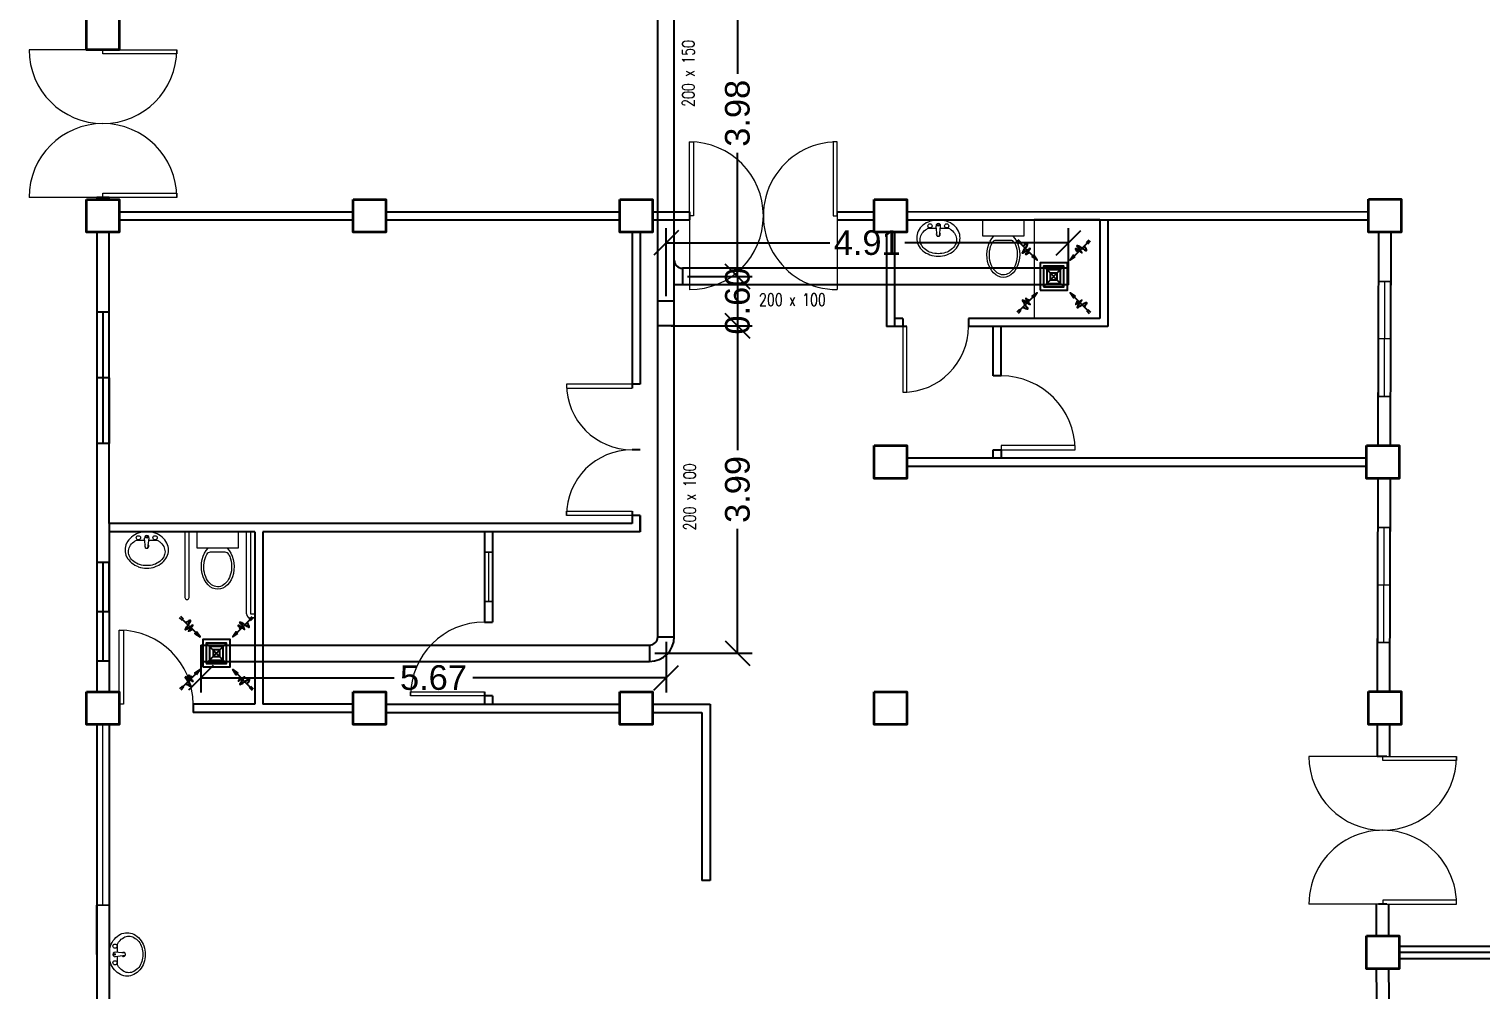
# Model space of a CAD drawing. Header units: millimetres. Extents: x 3 to 434, y 1 to 233.
# Drawn here: x 141.57 to 159.27, y 103.09 to 114.8 of the extents above; entities that cross this region are included whole.
import ezdxf

# ---------------------------------------------------------------- set-up
doc = ezdxf.new("R2010")
doc.units = ezdxf.units.MM
doc.header["$MEASUREMENT"] = 0
for name, color, linetype in [('AIR', 7, 'Continuous'), ('AIR-00', 8, 'Continuous'), ('AIR-03', 30, 'Continuous'), ('dimen', 7, 'Continuous'), ('ducting label', 7, 'Continuous'), ('exhaust', 1, 'Continuous')]:
    doc.layers.add(name, color=color, linetype=linetype)
doc.styles.add('Arch-Dim', font='simplex.shx', dxfattribs={"width": 0.75})
doc.styles.get("Standard").update_dxf_attribs({"font": 'arial.ttf'})
doc.dimstyles.new('Copy of dimension', dxfattribs={"dimtxt": 0.3, "dimasz": 0.3, "dimexe": 0.18, "dimexo": 0.0625, "dimgap": 0.09, "dimtad": 0, "dimzin": 0, "dimdsep": 46, "dimtxsty": 'Standard', "dimblk": 'OBLIQUE', "dimcen": 0.09, "dimclrd": 256, "dimclre": 256, "dimclrt": 256, "dimadec": 0, "dimazin": 0, "dimtfac": 1, "dimtofl": 0, "dimtmove": 0, "dimatfit": 3, "dimldrblk": 'OBLIQUE', "dimfxl": 1, "dimtolj": 1, "dimtzin": 0, "dimarcsym": 0})

# ---------------------------------------------------------------- blocks, each defined once
blk = doc.blocks.new('GRILL-C-IN')
at = {"layer": 'AIR-00', "ltscale": 3}
for p, q in [((-0.623, 0.601), (-0.674, 0.651)), ((-0.601, 0.623), (-0.651, 0.674)), ((-0.637, 0.637), (-0.3, 0.3)), ((0.637, 0.637), (0.3, 0.3)), ((0.601, 0.623), (0.651, 0.674)), ((0.623, 0.601), (0.674, 0.651)), ((-0.637, -0.637), (-0.3, -0.3)), ((0.637, -0.637), (0.3, -0.3)), ((-0.623, -0.601), (-0.674, -0.651)), ((-0.601, -0.623), (-0.651, -0.674)), ((0.601, -0.623), (0.651, -0.674)), ((0.623, -0.601), (0.674, -0.651))]:
    blk.add_line(p, q, dxfattribs=at)
at = {"layer": 'AIR-00', "color": 50}
for p, q in [((-0.188, 0.187), (0.187, -0.188)), ((0.187, 0.187), (-0.188, -0.188))]:
    blk.add_line(p, q, dxfattribs=at)
at = {"layer": 'AIR-00', "ltscale": 3}
for points in [[(-0.362, 0.393), (-0.393, 0.362), (-0.3, 0.3)], [(0.393, 0.362), (0.362, 0.393), (0.3, 0.3)], [(-0.362, -0.393), (-0.393, -0.362), (-0.3, -0.3)], [(0.393, -0.362), (0.362, -0.393), (0.3, -0.3)]]:
    blk.add_lwpolyline(points, close=True, dxfattribs=at)
at = {"layer": 'AIR-00', "color": 50}
for points in [[(-0.188, -0.188), (0.187, -0.188), (0.187, 0.187), (-0.188, 0.187)], [(-0.125, -0.125), (0.125, -0.125), (0.125, 0.125), (-0.125, 0.125)], [(-0.062, -0.062), (0.062, -0.062), (0.062, 0.062), (-0.062, 0.062)]]:
    blk.add_lwpolyline(points, close=True, dxfattribs=at)
at = {"layer": 'AIR-00', "ltscale": 3}
for points in [[(-0.441, 0.441), (-0.512, 0.404), (-0.432, 0.514), (-0.568, 0.43), (-0.477, 0.6), (-0.561, 0.561)], [(0.441, 0.441), (0.404, 0.512), (0.514, 0.432), (0.43, 0.568), (0.6, 0.477), (0.561, 0.561)], [(-0.441, -0.441), (-0.512, -0.404), (-0.432, -0.514), (-0.568, -0.43), (-0.477, -0.6), (-0.561, -0.561)], [(0.441, -0.441), (0.404, -0.512), (0.514, -0.432), (0.43, -0.568), (0.6, -0.477), (0.561, -0.561)]]:
    blk.add_spline(points, degree=3, dxfattribs=at)
for points in [[(-0.3, 0.3), (-0.362, 0.393), (-0.393, 0.362)], [(0.3, 0.3), (0.393, 0.362), (0.362, 0.393)], [(-0.3, -0.3), (-0.362, -0.393), (-0.393, -0.362)], [(0.3, -0.3), (0.393, -0.362), (0.362, -0.393)]]:
    blk.add_solid(points, dxfattribs=at)
at = {"layer": 'AIR-03', "color": 6}
blk.add_lwpolyline([(-0.25, -0.25), (0.25, -0.25), (0.25, 0.25), (-0.25, 0.25)], close=True, dxfattribs=at)
blk = doc.blocks.new('_Oblique')
at = {"color": 0, "linetype": 'ByBlock', "lineweight": -2}
blk.add_line((-0.5, -0.5), (0.5, 0.5), dxfattribs=at)
blk = doc.blocks.new('*D17')
at = {"layer": 'Defpoints', "color": 0, "transparency": 16777216}
for p in [(149.335, 115.761), (149.535, 111.782), (150.206, 111.782)]:
    blk.add_point(p, dxfattribs=at)
at = {"layer": 'dimen', "lineweight": -2, "transparency": 16777216}
for p, q in [((149.397, 115.761), (150.386, 115.761)), ((150.206, 115.761), (150.206, 114.251)), ((150.206, 111.782), (150.206, 113.291)), ((149.597, 111.782), (150.386, 111.782))]:
    blk.add_line(p, q, dxfattribs=at)
at = {"layer": 'dimen', "lineweight": -2, "transparency": 16777216, "xscale": 0.3, "yscale": 0.3, "zscale": 0.3}
for p, rotation in [((150.206, 115.761), 90), ((150.206, 111.782), 270)]:
    blk.add_blockref('_Oblique', p, dxfattribs=dict(at, rotation=rotation))
at = {"layer": 'dimen', "transparency": 16777216, "insert": (150.206, 113.771), "char_height": 0.3, "attachment_point": 5, "rotation": 90}
blk.add_mtext('\\A1;3.98', dxfattribs=at)
blk = doc.blocks.new('*D18')
at = {"layer": 'Defpoints', "color": 0, "transparency": 16777216}
for p in [(149.535, 111.782), (149.335, 111.182), (150.206, 111.182)]:
    blk.add_point(p, dxfattribs=at)
at = {"layer": 'dimen', "lineweight": -2, "transparency": 16777216}
for p, q in [((149.597, 111.782), (150.386, 111.782)), ((150.206, 111.782), (150.206, 111.182)), ((149.397, 111.182), (150.386, 111.182))]:
    blk.add_line(p, q, dxfattribs=at)
at = {"layer": 'dimen', "lineweight": -2, "transparency": 16777216, "xscale": 0.3, "yscale": 0.3, "zscale": 0.3}
for p, rotation in [((150.206, 111.782), 90), ((150.206, 111.182), 270)]:
    blk.add_blockref('_Oblique', p, dxfattribs=dict(at, rotation=rotation))
at = {"layer": 'dimen', "transparency": 16777216, "insert": (150.206, 111.482), "char_height": 0.3, "attachment_point": 5, "rotation": 90}
blk.add_mtext('\\A1;0.60', dxfattribs=at)
blk = doc.blocks.new('*D19')
at = {"layer": 'Defpoints', "color": 0, "transparency": 16777216}
for p in [(149.335, 111.182), (149.135, 107.191), (150.206, 107.191)]:
    blk.add_point(p, dxfattribs=at)
at = {"layer": 'dimen', "lineweight": -2, "transparency": 16777216}
for p, q in [((149.397, 111.182), (150.386, 111.182)), ((150.206, 111.182), (150.206, 109.666)), ((150.206, 107.191), (150.206, 108.707)), ((149.197, 107.191), (150.386, 107.191))]:
    blk.add_line(p, q, dxfattribs=at)
at = {"layer": 'dimen', "lineweight": -2, "transparency": 16777216, "xscale": 0.3, "yscale": 0.3, "zscale": 0.3}
for p, rotation in [((150.206, 111.182), 90), ((150.206, 107.191), 270)]:
    blk.add_blockref('_Oblique', p, dxfattribs=dict(at, rotation=rotation))
at = {"layer": 'dimen', "transparency": 16777216, "insert": (150.206, 109.187), "char_height": 0.3, "attachment_point": 5, "rotation": 90}
blk.add_mtext('\\A1;3.99', dxfattribs=at)
blk = doc.blocks.new('*D20')
at = {"layer": 'Defpoints', "color": 0, "transparency": 16777216}
for p in [(149.335, 107.391), (143.665, 107.191), (143.665, 106.893)]:
    blk.add_point(p, dxfattribs=at)
at = {"layer": 'dimen', "lineweight": -2, "transparency": 16777216}
for p, q in [((149.335, 107.329), (149.335, 106.713)), ((143.665, 107.129), (143.665, 106.713)), ((143.665, 106.893), (146.02, 106.893)), ((149.335, 106.893), (146.98, 106.893))]:
    blk.add_line(p, q, dxfattribs=at)
at = {"layer": 'dimen', "lineweight": -2, "transparency": 16777216, "xscale": 0.3, "yscale": 0.3, "zscale": 0.3, "rotation": 180}
blk.add_blockref('_Oblique', (143.665, 106.893), dxfattribs=at)
at = {"layer": 'dimen', "lineweight": -2, "transparency": 16777216, "xscale": 0.3, "yscale": 0.3, "zscale": 0.3}
blk.add_blockref('_Oblique', (149.335, 106.893), dxfattribs=at)
at = {"layer": 'dimen', "transparency": 16777216, "insert": (146.5, 106.893), "char_height": 0.3, "attachment_point": 5}
blk.add_mtext('\\A1;5.67', dxfattribs=at)
blk = doc.blocks.new('*D21')
at = {"layer": 'Defpoints', "color": 0, "transparency": 16777216}
for p in [(154.24, 112.193), (154.24, 111.782), (149.335, 111.482)]:
    blk.add_point(p, dxfattribs=at)
at = {"layer": 'dimen', "lineweight": -2, "transparency": 16777216}
for p, q in [((149.335, 111.544), (149.335, 112.373)), ((154.24, 111.844), (154.24, 112.373)), ((149.335, 112.193), (151.331, 112.193)), ((154.24, 112.193), (152.244, 112.193))]:
    blk.add_line(p, q, dxfattribs=at)
at = {"layer": 'dimen', "lineweight": -2, "transparency": 16777216, "xscale": 0.3, "yscale": 0.3, "zscale": 0.3, "rotation": 180}
blk.add_blockref('_Oblique', (149.335, 112.193), dxfattribs=at)
at = {"layer": 'dimen', "lineweight": -2, "transparency": 16777216, "xscale": 0.3, "yscale": 0.3, "zscale": 0.3}
blk.add_blockref('_Oblique', (154.24, 112.193), dxfattribs=at)
at = {"layer": 'dimen', "transparency": 16777216, "insert": (151.787, 112.193), "char_height": 0.3, "attachment_point": 5}
blk.add_mtext('\\A1;4.91', dxfattribs=at)

msp = doc.modelspace()

# ---------------------------------------------------------------- linework, layer by layer
at = {"color": 8, "lineweight": 13}
for p, q in [((142.471, 114.546), (141.571, 114.546)), ((142.471, 114.546), (143.371, 114.546)), ((142.471, 114.496), (142.471, 114.546)), ((143.371, 114.546), (143.371, 114.496)), ((143.371, 114.496), (142.471, 114.496)), ((149.621, 112.522), (149.621, 113.422)), ((149.621, 113.422), (149.671, 113.422)), ((149.671, 113.422), (149.671, 112.522)), ((151.421, 113.422), (151.371, 113.422)), ((151.371, 113.422), (151.371, 112.522)), ((151.421, 112.522), (151.421, 113.422)), ((142.471, 112.746), (141.571, 112.746)), ((142.471, 112.796), (143.371, 112.796)), ((142.471, 112.746), (142.471, 112.796)), ((143.371, 112.746), (142.471, 112.746)), ((143.371, 112.796), (143.371, 112.746)), ((149.671, 112.572), (149.671, 112.572)), ((150.521, 112.572), (150.521, 112.572)), ((150.521, 112.572), (150.521, 112.572)), ((151.421, 112.572), (151.421, 112.472)), ((149.671, 112.522), (149.621, 112.522)), ((149.621, 112.472), (149.621, 111.621)), ((150.515, 112.472), (150.526, 112.472)), ((151.371, 112.522), (151.421, 112.522)), ((151.421, 112.472), (151.421, 111.622)), ((152.221, 111.172), (152.221, 110.372)), ((152.271, 111.172), (152.221, 111.172)), ((152.271, 110.372), (152.271, 111.172)), ((148.921, 110.471), (148.121, 110.471)), ((148.121, 110.471), (148.121, 110.421)), ((148.921, 110.421), (148.921, 110.471)), ((148.121, 110.421), (148.921, 110.421)), ((152.221, 110.372), (152.271, 110.372)), ((154.321, 109.721), (153.421, 109.721)), ((153.421, 109.721), (153.421, 109.671)), ((153.421, 109.671), (154.321, 109.671)), ((154.321, 109.671), (154.321, 109.721)), ((148.121, 108.871), (148.121, 108.921)), ((148.121, 108.921), (148.921, 108.921)), ((148.921, 108.871), (148.121, 108.871)), ((148.921, 108.921), (148.921, 108.871)), ((142.671, 106.571), (142.671, 107.471)), ((142.671, 107.471), (142.721, 107.471)), ((142.721, 107.471), (142.721, 106.571)), ((146.221, 106.671), (146.221, 106.721)), ((146.221, 106.721), (147.121, 106.721)), ((147.121, 106.721), (147.121, 106.671)), ((142.721, 106.571), (142.671, 106.571)), ((147.121, 106.671), (146.221, 106.671)), ((158.003, 105.934), (157.171, 105.934)), ((158.071, 105.934), (158.971, 105.934)), ((158.071, 105.884), (158.071, 105.934)), ((158.971, 105.884), (158.071, 105.884)), ((158.971, 105.934), (158.971, 105.884)), ((158.021, 104.134), (157.171, 104.134)), ((158.971, 104.184), (158.071, 104.184)), ((158.071, 104.184), (158.071, 104.134)), ((158.071, 104.134), (158.971, 104.134)), ((158.971, 104.134), (158.971, 104.184))]:
    msp.add_line(p, q, dxfattribs=at)
at = {"color": 8, "lineweight": 25}
for p, q in [((142.546, 114.546), (142.396, 114.546)), ((142.546, 112.746), (142.396, 112.746)), ((142.396, 112.746), (142.396, 112.721)), ((142.546, 112.721), (142.546, 112.746)), ((142.671, 112.571), (145.521, 112.571)), ((145.921, 112.571), (148.771, 112.571)), ((149.171, 112.571), (149.621, 112.572)), ((149.621, 112.572), (149.621, 112.472)), ((151.421, 112.572), (151.871, 112.572)), ((152.271, 112.572), (157.896, 112.573)), ((142.671, 112.471), (145.521, 112.471)), ((145.921, 112.471), (148.771, 112.471)), ((149.171, 112.471), (149.621, 112.472)), ((151.421, 112.472), (151.871, 112.472)), ((152.271, 112.472), (157.896, 112.473)), ((152.271, 112.472), (154.621, 112.472)), ((154.621, 112.472), (153.821, 112.472)), ((154.621, 112.472), (154.721, 112.472)), ((154.621, 112.472), (154.621, 111.272)), ((154.721, 112.472), (154.721, 111.172)), ((142.396, 112.321), (142.396, 106.721)), ((142.546, 108.771), (142.546, 112.321)), ((148.921, 112.321), (148.921, 110.421)), ((149.021, 112.321), (149.021, 110.471)), ((152.021, 112.321), (152.021, 111.172)), ((152.121, 112.321), (152.121, 111.172)), ((158.021, 112.323), (158.013, 109.721)), ((158.171, 112.322), (158.163, 109.721)), ((152.121, 111.172), (152.021, 111.172)), ((152.221, 111.272), (152.121, 111.272)), ((152.271, 111.172), (152.121, 111.172)), ((152.221, 111.272), (152.221, 111.172)), ((154.621, 111.272), (153.021, 111.272)), ((153.021, 111.272), (153.021, 111.172)), ((154.721, 111.172), (153.021, 111.172)), ((153.321, 110.571), (153.321, 111.172)), ((153.421, 110.571), (153.421, 111.172)), ((149.021, 110.471), (148.921, 110.471)), ((153.421, 110.571), (153.321, 110.571)), ((152.271, 109.571), (157.871, 109.571)), ((153.321, 109.571), (153.321, 109.671)), ((153.321, 109.671), (153.421, 109.671)), ((153.421, 109.671), (153.421, 109.571)), ((152.271, 109.471), (157.871, 109.471)), ((158.012, 109.321), (158.004, 106.723)), ((158.162, 109.321), (158.154, 106.723)), ((148.921, 108.921), (148.921, 108.771)), ((149.021, 108.871), (148.921, 108.871)), ((149.021, 108.871), (149.021, 108.671)), ((149.021, 108.671), (149.021, 108.871)), ((148.921, 108.771), (142.546, 108.771)), ((142.546, 108.771), (142.546, 108.671)), ((142.546, 108.771), (142.546, 108.671)), ((144.321, 108.671), (142.546, 108.671)), ((142.546, 108.671), (142.546, 106.721)), ((144.321, 108.671), (144.321, 106.571)), ((149.021, 108.671), (144.421, 108.671)), ((144.421, 108.671), (144.421, 106.571)), ((147.121, 108.671), (147.121, 107.571)), ((147.221, 108.671), (147.221, 107.571)), ((147.121, 107.571), (147.221, 107.571)), ((147.121, 106.721), (147.121, 106.571)), ((144.321, 106.571), (143.571, 106.571)), ((143.571, 106.571), (143.571, 106.471)), ((145.521, 106.571), (144.421, 106.571)), ((145.921, 106.571), (148.771, 106.571)), ((147.221, 106.671), (147.121, 106.671)), ((147.221, 106.671), (147.221, 106.571)), ((149.171, 106.571), (149.871, 106.571)), ((149.871, 106.571), (149.871, 106.471)), ((145.521, 106.471), (143.571, 106.471)), ((145.921, 106.471), (148.771, 106.471)), ((149.171, 106.471), (149.771, 106.471)), ((149.771, 106.471), (149.771, 104.421)), ((149.871, 106.471), (149.871, 104.421)), ((142.396, 106.321), (142.396, 100.721)), ((142.546, 106.321), (142.546, 100.721)), ((158.003, 106.323), (158.003, 105.934)), ((158.153, 106.323), (158.153, 105.934)), ((158.121, 105.934), (158.003, 105.934)), ((149.871, 104.421), (149.771, 104.421)), ((142.396, 103.521), (142.396, 104.121)), ((157.996, 103.746), (157.996, 104.134)), ((158.121, 104.134), (158.021, 104.134)), ((158.146, 103.746), (158.146, 104.134)), ((158.271, 103.621), (163.871, 103.621)), ((158.271, 103.471), (163.871, 103.471)), ((158.021, 100.722), (157.996, 103.345)), ((158.171, 100.723), (158.146, 103.346))]:
    msp.add_line(p, q, dxfattribs=at)
at = {"color": 8, "lineweight": 9}
for p, q in [((152.64, 112.274), (152.626, 112.396)), ((152.669, 112.274), (152.682, 112.396)), ((153.196, 112.472), (153.696, 112.472)), ((153.196, 112.272), (153.196, 112.472)), ((153.696, 112.472), (153.696, 112.272)), ((153.821, 112.472), (153.821, 111.272)), ((153.696, 112.272), (153.196, 112.272)), ((153.536, 112.222), (153.355, 112.222)), ((158.167, 111.721), (158.019, 111.721)), ((158.019, 111.721), (158.019, 110.321)), ((158.093, 111.721), (158.089, 110.321)), ((158.167, 111.021), (158.167, 111.721)), ((158.167, 111.021), (158.019, 111.021)), ((158.019, 110.321), (158.165, 110.321)), ((143.471, 108.671), (143.471, 107.971)), ((143.521, 107.871), (143.521, 108.671)), ((143.621, 108.671), (144.121, 108.671)), ((143.621, 108.471), (143.621, 108.671)), ((144.121, 108.671), (144.121, 108.471)), ((144.221, 107.671), (144.221, 108.671)), ((144.271, 108.671), (144.271, 107.971)), ((158.158, 108.722), (158.01, 108.722)), ((158.01, 108.722), (158.01, 107.322)), ((158.084, 108.722), (158.08, 107.321)), ((158.158, 108.022), (158.158, 108.722)), ((142.991, 108.473), (142.978, 108.595)), ((143.02, 108.473), (143.034, 108.595)), ((144.121, 108.471), (143.621, 108.471)), ((143.961, 108.421), (143.78, 108.421)), ((147.221, 108.421), (147.121, 108.421)), ((147.121, 108.421), (147.121, 107.821)), ((147.171, 108.421), (147.171, 107.821)), ((147.221, 108.121), (147.221, 108.421)), ((143.471, 107.971), (143.471, 107.871)), ((144.271, 107.971), (144.271, 107.671)), ((158.158, 108.022), (158.01, 108.022)), ((147.121, 107.821), (147.221, 107.821)), ((144.271, 107.671), (144.321, 107.671)), ((144.321, 107.621), (144.271, 107.621)), ((158.01, 107.322), (158.156, 107.321)), ((142.471, 104.121), (142.471, 106.321)), ((142.396, 104.121), (142.546, 104.121)), ((142.744, 103.535), (142.622, 103.548)), ((142.744, 103.506), (142.622, 103.493))]:
    msp.add_line(p, q, dxfattribs=at)
at = {"color": 8, "lineweight": -2}
for p, q in [((142.546, 111.346), (142.396, 111.346)), ((142.471, 111.346), (142.471, 109.746)), ((142.546, 110.546), (142.546, 111.346)), ((142.546, 110.546), (142.396, 110.546)), ((142.546, 110.546), (142.546, 109.746)), ((142.546, 109.746), (142.396, 109.746)), ((149.021, 109.671), (148.921, 109.671)), ((142.546, 108.296), (142.396, 108.296)), ((142.471, 108.296), (142.471, 107.096)), ((142.546, 107.696), (142.546, 108.296)), ((142.546, 107.696), (142.396, 107.696)), ((142.546, 107.696), (142.546, 107.096)), ((142.546, 107.096), (142.396, 107.096)), ((158.021, 105.04), (158.021, 105.028)), ((158.121, 105.034), (158.121, 105.034)), ((158.121, 105.034), (158.121, 105.034)), ((161.021, 103.546), (158.271, 103.546))]:
    msp.add_line(p, q, dxfattribs=at)
at = {"color": 8, "lineweight": 35}
for points in [[(142.271, 114.946), (142.671, 114.946), (142.671, 114.546), (142.271, 114.546)], [(142.271, 112.721), (142.671, 112.721), (142.671, 112.321), (142.271, 112.321)], [(145.521, 112.721), (145.921, 112.721), (145.921, 112.321), (145.521, 112.321)], [(148.771, 112.721), (149.171, 112.721), (149.171, 112.321), (148.771, 112.321)], [(151.871, 112.721), (152.271, 112.721), (152.271, 112.321), (151.871, 112.321)], [(157.896, 112.723), (158.296, 112.723), (158.296, 112.323), (157.896, 112.323)], [(151.871, 109.721), (152.271, 109.721), (152.271, 109.321), (151.871, 109.321)], [(157.871, 109.721), (158.271, 109.721), (158.271, 109.321), (157.871, 109.321)], [(142.271, 106.721), (142.671, 106.721), (142.671, 106.321), (142.271, 106.321)], [(145.521, 106.721), (145.921, 106.721), (145.921, 106.321), (145.521, 106.321)], [(148.771, 106.721), (149.171, 106.721), (149.171, 106.321), (148.771, 106.321)], [(151.871, 106.721), (152.271, 106.721), (152.271, 106.321), (151.871, 106.321)], [(157.896, 106.723), (158.296, 106.723), (158.296, 106.323), (157.896, 106.323)], [(157.871, 103.746), (158.271, 103.746), (158.271, 103.346), (157.871, 103.346)]]:
    msp.add_lwpolyline(points, close=True, dxfattribs=at)
at = {"color": 8, "lineweight": 9}
for points in [[(152.877, 112.23, -0.124838), (152.861, 112.167, -0.105788), (152.812, 112.11, -0.086697), (152.742, 112.073, -0.076776), (152.654, 112.06, -0.076776), (152.567, 112.073, -0.086697), (152.497, 112.11, -0.105788), (152.448, 112.167, -0.124838), (152.432, 112.23, -0.124838), (152.448, 112.292, -0.105788), (152.497, 112.35, -0.040067), (152.528, 112.37), (152.63, 112.37, -0.040067)], [(152.679, 112.37), (152.781, 112.37, -0.040067), (152.812, 112.35, -0.105788), (152.861, 112.292, -0.124838), (152.877, 112.23, -0.124838)], [(143.228, 108.429, -0.124838), (143.212, 108.366, -0.105788), (143.163, 108.308, -0.086697), (143.093, 108.272, -0.076776), (143.006, 108.259, -0.076776), (142.918, 108.272, -0.086697), (142.848, 108.308, -0.105788), (142.799, 108.366, -0.124838), (142.783, 108.429, -0.124838), (142.799, 108.491, -0.105788), (142.848, 108.549, -0.040067), (142.879, 108.569), (142.981, 108.569, -0.040067)], [(143.03, 108.569), (143.132, 108.569, -0.040067), (143.163, 108.549, -0.105788), (143.212, 108.491, -0.124838), (143.228, 108.429, -0.124838)], [(142.788, 103.743, -0.124838), (142.85, 103.727, -0.105788), (142.908, 103.678, -0.086697), (142.944, 103.608, -0.076776), (142.958, 103.521, -0.076776), (142.944, 103.433, -0.086697), (142.908, 103.363, -0.105788), (142.85, 103.314, -0.124838), (142.788, 103.298, -0.124838), (142.725, 103.314, -0.105788), (142.668, 103.363, -0.040067), (142.648, 103.394), (142.648, 103.496, -0.040067)], [(142.648, 103.545), (142.648, 103.647, -0.040067), (142.668, 103.678, -0.105788), (142.725, 103.727, -0.124838), (142.788, 103.743, -0.124838)]]:
    msp.add_lwpolyline(points, format="xyb", dxfattribs=at)
for points in [[(158.019, 111.721), (158.165, 111.721), (158.165, 110.321), (158.019, 110.321)], [(142.396, 111.346), (142.546, 111.346), (142.546, 109.746), (142.396, 109.746)], [(158.01, 108.722), (158.156, 108.722), (158.156, 107.321), (158.01, 107.321)], [(147.121, 108.421), (147.221, 108.421), (147.221, 107.821), (147.121, 107.821)], [(142.396, 108.296), (142.546, 108.296), (142.546, 107.096), (142.396, 107.096)], [(142.396, 106.321), (142.546, 106.321), (142.546, 104.121), (142.396, 104.121)], [(158.271, 103.621), (161.021, 103.621), (161.021, 103.471), (158.271, 103.471)]]:
    msp.add_lwpolyline(points, close=True, dxfattribs=at)
msp.add_lwpolyline([(142.767, 103.786, -0.11576), (142.849, 103.766, -0.104047), (142.923, 103.708, -0.090875), (142.97, 103.624, -0.083344), (142.988, 103.521, -0.083344), (142.97, 103.417, -0.090875), (142.923, 103.333, -0.104047), (142.849, 103.275, -0.11576), (142.767, 103.256, -0.11576), (142.684, 103.275, -0.104047), (142.611, 103.333, -0.090875), (142.563, 103.417, -0.083344), (142.546, 103.521, -0.083344), (142.563, 103.624, -0.090875), (142.611, 103.708, -0.104047), (142.684, 103.766, -0.11576)], format="xyb", close=True, dxfattribs=at)
for centre, radius in [((152.553, 112.399), 0.0255), ((152.654, 112.405), 0.0095), ((152.756, 112.399), 0.0255), ((142.904, 108.598), 0.0255), ((143.006, 108.604), 0.0095), ((143.107, 108.598), 0.0255), ((142.619, 103.622), 0.0255), ((142.612, 103.521), 0.0095), ((142.619, 103.419), 0.0255)]:
    msp.add_circle(centre, radius, dxfattribs=at)
at = {"color": 8, "lineweight": 13}
for centre, radius, start, end in [((142.471, 114.546), 0.9, 180, 0), ((142.471, 112.746), 0.9, 0, 180), ((149.621, 112.522), 0.9, 270.0079, 90), ((151.421, 112.522), 0.9, 90, 270.0009), ((152.221, 111.172), 0.8, 270, 0), ((148.921, 110.471), 0.8, 180, 270), ((153.421, 109.671), 0.9, 0, 90), ((148.921, 108.871), 0.8, 90, 180), ((142.671, 106.571), 0.9, 0, 90), ((147.121, 106.671), 0.9, 90, 180), ((158.071, 105.934), 0.9, 180.0054, 359.9976), ((158.071, 104.134), 0.9, 359.9976, 179.9984)]:
    msp.add_arc(centre, radius, start, end, dxfattribs=at)
at = {"color": 8, "lineweight": 9}
for centre, radius, start, end in [((152.613, 112.232), 0.228, 129.8268, 153.5873), ((152.638, 112.202), 0.267, 109.0569, 129.8268), ((152.654, 112.155), 0.317, 90, 109.0569), ((152.654, 112.399), 0.028, 353.7545, 186.2455), ((152.654, 112.155), 0.317, 70.9431, 90), ((152.671, 112.202), 0.267, 50.1732, 70.9431), ((152.695, 112.232), 0.228, 26.4127, 50.1732), ((152.575, 112.251), 0.185, 153.5873, 180), ((152.575, 112.251), 0.185, 180, 206.4127), ((152.654, 112.297), 0.025, 138.7978, 233.6932), ((152.654, 112.368), 0.0948, 261.2026, 278.7974), ((152.654, 112.297), 0.025, 251.3793, 288.6207), ((152.654, 112.297), 0.025, 306.3068, 41.2022), ((152.734, 112.251), 0.185, 0, 26.4127), ((152.734, 112.251), 0.185, 333.5873, 0), ((153.355, 112.172), 0.05, 90, 151.9916), ((153.536, 112.172), 0.05, 28.1501, 90), ((152.613, 112.27), 0.228, 206.4127, 230.1732), ((152.638, 112.3), 0.267, 230.1732, 250.9431), ((152.654, 112.347), 0.317, 250.9431, 270), ((152.654, 112.347), 0.317, 270, 289.0569), ((152.671, 112.3), 0.267, 289.0569, 309.8268), ((152.695, 112.27), 0.228, 309.8268, 333.5873), ((143.006, 108.354), 0.317, 90, 109.0569), ((143.006, 108.354), 0.317, 70.9431, 90), ((142.926, 108.45), 0.185, 153.5873, 180), ((142.965, 108.43), 0.228, 129.8268, 153.5873), ((142.99, 108.401), 0.267, 109.0569, 129.8268), ((143.006, 108.598), 0.028, 353.7545, 186.2455), ((143.006, 108.496), 0.025, 138.7978, 233.6932), ((143.006, 108.496), 0.025, 306.3068, 41.2022), ((143.022, 108.401), 0.267, 50.1732, 70.9431), ((143.047, 108.43), 0.228, 26.4127, 50.1732), ((143.085, 108.45), 0.185, 0, 26.4127), ((142.926, 108.45), 0.185, 180, 206.4127), ((142.965, 108.469), 0.228, 206.4127, 230.1732), ((143.006, 108.566), 0.0948, 261.2026, 278.7974), ((143.006, 108.496), 0.025, 251.3793, 288.6207), ((143.047, 108.469), 0.228, 309.8268, 333.5873), ((143.085, 108.45), 0.185, 333.5873, 0), ((143.78, 108.371), 0.05, 90, 151.9916), ((143.961, 108.371), 0.05, 28.1501, 90), ((142.99, 108.499), 0.267, 230.1732, 250.9431), ((143.006, 108.545), 0.317, 250.9431, 270), ((143.006, 108.545), 0.317, 270, 289.0569), ((143.022, 108.499), 0.267, 289.0569, 309.8268), ((143.496, 107.871), 0.025, 180, 0), ((144.271, 107.671), 0.05, 180, 270), ((142.619, 103.521), 0.028, 83.7545, 276.2455), ((142.721, 103.521), 0.025, 36.3068, 131.2022), ((142.65, 103.521), 0.0948, 351.2026, 8.7974), ((142.721, 103.521), 0.025, 228.7978, 323.6932), ((142.721, 103.521), 0.025, 341.3793, 18.6207)]:
    msp.add_arc(centre, radius, start, end, dxfattribs=at)
at = {"color": 8, "lineweight": 9, "extrusion": (0, 0, -1)}
for centre in [(153.446, 112.047), (143.871, 108.246)]:
    msp.add_ellipse(centre, major_axis=(0, 0.275), ratio=0.727273, start_param=0.612555, end_param=5.670631, dxfattribs=at)
at = {"color": 8, "lineweight": 9}
for points in [[(153.58, 112.195), (153.589, 112.179), (153.597, 112.161), (153.624, 112.07), (153.618, 111.982), (153.561, 111.851), (153.511, 111.809), (153.412, 111.796), (153.36, 111.822), (153.286, 111.933), (153.268, 112.017), (153.284, 112.131), (153.296, 112.165), (153.311, 112.195)], [(144.005, 108.394), (144.014, 108.378), (144.022, 108.36), (144.049, 108.269), (144.043, 108.181), (143.986, 108.05), (143.936, 108.008), (143.837, 107.995), (143.785, 108.021), (143.711, 108.132), (143.693, 108.216), (143.709, 108.33), (143.721, 108.364), (143.736, 108.394)]]:
    msp.add_open_spline(points, degree=3, knots=[0.937253, 0.937253, 0.937253, 0.937253, 1.185372, 1.185372, 2.113864, 2.113864, 3.042356, 3.042356, 3.970847, 3.970847, 4.899339, 4.899339, 5.346062, 5.346062, 5.346062, 5.346062], dxfattribs=at)
at = {"layer": 'exhaust'}
for p, q in [((149.235, 107.391), (149.235, 129.55)), ((149.435, 107.391), (149.435, 115.761)), ((154.24, 111.882), (149.535, 111.882)), ((149.535, 111.882), (149.535, 111.682)), ((154.24, 111.682), (154.24, 111.882)), ((154.24, 111.682), (149.435, 111.682)), ((149.435, 111.482), (149.235, 111.482)), ((149.435, 111.182), (149.235, 111.182)), ((143.665, 107.291), (149.135, 107.291)), ((143.665, 107.291), (143.665, 107.091)), ((149.135, 107.291), (149.135, 107.091)), ((149.235, 107.391), (149.435, 107.391)), ((143.665, 107.091), (149.135, 107.091))]:
    msp.add_line(p, q, dxfattribs=at)
for centre, radius, start, end in [((149.535, 111.982), 0.1, 180, 270), ((149.135, 107.391), 0.3, 270, 0), ((149.135, 107.391), 0.1, 270, 0)]:
    msp.add_arc(centre, radius, start, end, dxfattribs=at)

# ---------------------------------------------------------------- block references
at = {"layer": 'AIR', "xscale": 0.6658363358532475, "yscale": 0.6658363358532475, "zscale": 0.6658363358532475}
for p in [(154.06, 111.782), (143.855, 107.191)]:
    msp.add_blockref('GRILL-C-IN', p, dxfattribs=at)

# ---------------------------------------------------------------- texts
at = {"layer": 'ducting label', "color": 240, "linetype": 'Continuous', "lineweight": 25, "true_color": 0xed1f24, "char_height": 0.15, "attachment_point": 1, "rotation": 90, "style": 'Arch-Dim'}
for s, insert in [('\\A1;200 x 150', (149.531, 113.849)), ('\\A1;200 x 100', (149.548, 108.689))]:
    msp.add_mtext_dynamic_manual_height_columns(s, width=1.19515, gutter_width=1.011, heights=[0], dxfattribs=dict(at, insert=insert))
at = {"layer": 'ducting label', "color": 240, "linetype": 'Continuous', "lineweight": 25, "true_color": 0xed1f24, "insert": (150.468, 111.575), "char_height": 0.15, "attachment_point": 1, "style": 'Arch-Dim'}
msp.add_mtext_dynamic_manual_height_columns('\\A1;200 x 100', width=1.19515, gutter_width=1.011, heights=[0], dxfattribs=at)

# ---------------------------------------------------------------- dimensions: what is measured, and where the dimension line sits
at = {"layer": 'dimen'}
for base, p1, p2, picture, middle in [((150.206, 111.782), (149.335, 115.761), (149.535, 111.782), '*D17', (150.206, 113.771)), ((150.206, 107.191), (149.335, 111.182), (149.135, 107.191), '*D19', (150.206, 109.187))]:
    dim = msp.add_linear_dim(base=base, p1=p1, p2=p2, angle=90, dimstyle='Copy of dimension', dxfattribs=at)
    dim.commit()
    dim.dimension.update_dxf_attribs({"geometry": picture, "text_midpoint": middle})
for base, p1, p2, picture, middle in [((154.2401, 112.1934), (149.3346, 111.4817), (154.2401, 111.7817), '*D21', (151.7873, 112.1934)), ((143.665, 106.893), (149.335, 107.391), (143.665, 107.191), '*D20', (146.5, 106.893))]:
    dim = msp.add_linear_dim(base=base, p1=p1, p2=p2, dimstyle='Copy of dimension', dxfattribs=at)
    dim.commit()
    dim.dimension.update_dxf_attribs({"geometry": picture, "text_midpoint": middle})
dim = msp.add_linear_dim(base=(150.206, 111.182), p1=(149.535, 111.782), p2=(149.335, 111.182), angle=90, dimstyle='Copy of dimension', dxfattribs=at)
dim.commit()
dim.dimension.update_dxf_attribs({"geometry": '*D18', "text_midpoint": (150.206, 111.482), "dimtype": 160})

doc.saveas('drawing.dxf')
